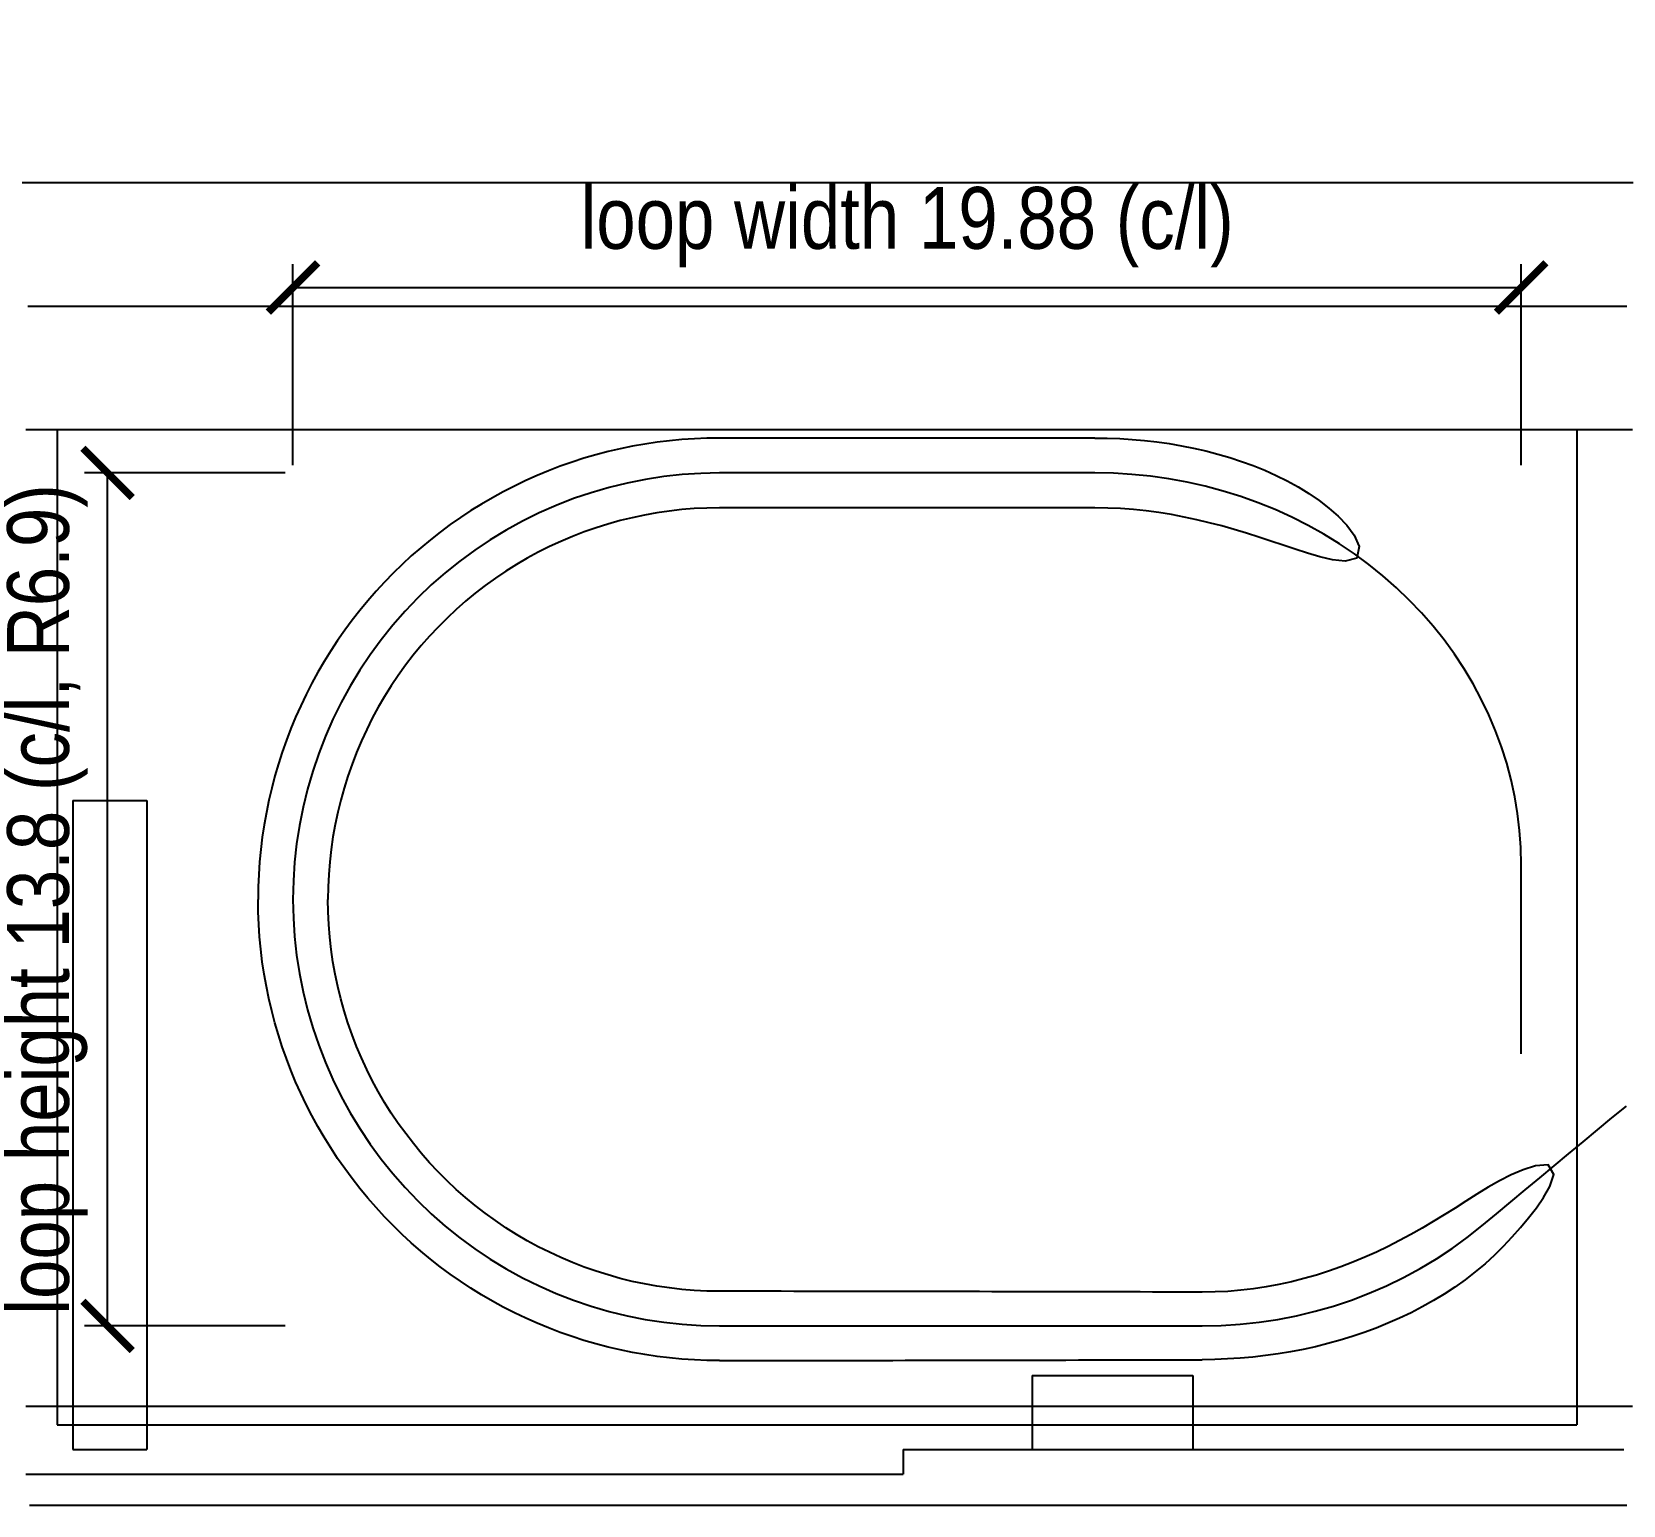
# Model space of a CAD drawing. Header units: metres. Extents: x -60 to 47, y -64 to 24.
# Drawn here: x -22.1 to 3.65, y 0.6 to 24.44 of the extents above; entities that cross this region are included whole.
import ezdxf

# ---------------------------------------------------------------- set-up
doc = ezdxf.new("R2010")
doc.units = ezdxf.units.M
for name, color, linetype in [('Al_Unibody', 7, 'Continuous'), ('BEZEL_X-54.8', 7, 'Continuous'), ('Clip_Slack_Post_B', 7, 'Continuous'), ('Clip_Slack_Saddle_', 7, 'Continuous'), ('COAX_CL', 7, 'Continuous'), ('COAX_CUT', 7, 'Continuous'), ('Vol_Ant_LTE_Main_K', 7, 'Continuous'), ('Vol_Coax_SlackZone', 7, 'Continuous')]:
    doc.layers.add(name, color=color, linetype=linetype)
doc.styles.add('OpenSansCondensed-Light', font='OpenSansCondensed-Light.ttf')
doc.dimstyles.new('EZDXF', dxfattribs={"dimtxt": 0.25, "dimasz": 0.175, "dimexe": 0.375, "dimexo": 0.125, "dimgap": 0.1, "dimtad": 1, "dimlfac": 100, "dimzin": 12, "dimdsep": 46, "dimtxsty": 'OpenSansCondensed-Light', "dimblk": 'ARCHTICK', "dimcen": 2.5, "dimazin": 3, "dimtfac": 0.5, "dimtmove": 2, "dimatfit": 3})

# ---------------------------------------------------------------- blocks, each defined once
blk = doc.blocks.new('_ARCHTICK')
at = {"color": 0, "linetype": 'BYBLOCK', "const_width": 0.15}
blk.add_lwpolyline([(-0.5, -0.5), (0.5, 0.5)], dxfattribs=at)

msp = doc.modelspace()

# ---------------------------------------------------------------- linework, layer by layer
at = {"layer": 'Al_Unibody'}
for points in [[(-8, 1.5), (-7.79898, 1.5), (-7.59796, 1.5), (-7.39694, 1.5), (-7.19592, 1.5), (-6.9949, 1.5), (-6.79388, 1.5), (-6.59286, 1.5), (-6.39184, 1.5), (-6.19082, 1.5), (-5.9898, 1.5), (-5.78878, 1.5), (-5.58776, 1.5), (-5.38674, 1.5), (-5.18572, 1.5), (-4.9847, 1.5), (-4.78368, 1.5), (-4.58266, 1.5), (-4.38164, 1.5), (-4.18062, 1.5), (-3.9796, 1.5), (-3.77858, 1.5), (-3.57756, 1.5), (-3.37654, 1.5), (-3.17552, 1.5), (-2.9745, 1.5), (-2.77348, 1.5), (-2.57246, 1.5), (-2.37144, 1.5), (-2.17042, 1.5), (-1.96939, 1.5), (-1.76837, 1.5), (-1.56735, 1.5), (-1.36633, 1.5), (-1.16531, 1.5), (-0.96429, 1.5), (-0.76327, 1.5), (-0.56225, 1.5), (-0.36123, 1.5), (-0.16021, 1.5), (0.04081, 1.5), (0.24183, 1.5), (0.44285, 1.5), (0.64387, 1.5), (0.84489, 1.5), (1.04591, 1.5), (1.24693, 1.5), (1.44795, 1.5), (1.64897, 1.5), (1.84999, 1.5), (2.05101, 1.5), (2.25203, 1.5), (2.45305, 1.5), (2.65407, 1.5), (2.85509, 1.5), (3.05611, 1.5), (3.25713, 1.5), (3.45815, 1.5), (3.65917, 1.5)], [(-8, 1.5), (-8, 1.3), (-8, 1.1)], [(-22.2, 1.1), (-22, 1.1), (-21.8, 1.1), (-21.6, 1.1), (-21.4, 1.1), (-21.2, 1.1), (-21, 1.1), (-20.8, 1.1), (-20.6, 1.1), (-20.4, 1.1), (-20.2, 1.1), (-20, 1.1), (-19.8, 1.1), (-19.6, 1.1), (-19.4, 1.1), (-19.2, 1.1), (-19, 1.1), (-18.8, 1.1), (-18.6, 1.1), (-18.4, 1.1), (-18.2, 1.1), (-18, 1.1), (-17.8, 1.1), (-17.6, 1.1), (-17.4, 1.1), (-17.2, 1.1), (-17, 1.1), (-16.8, 1.1), (-16.6, 1.1), (-16.4, 1.1), (-16.2, 1.1), (-16, 1.1), (-15.8, 1.1), (-15.6, 1.1), (-15.4, 1.1), (-15.2, 1.1), (-15, 1.1), (-14.8, 1.1), (-14.6, 1.1), (-14.4, 1.1), (-14.2, 1.1), (-14, 1.1), (-13.8, 1.1), (-13.6, 1.1), (-13.4, 1.1), (-13.2, 1.1), (-13, 1.1), (-12.8, 1.1), (-12.6, 1.1), (-12.4, 1.1), (-12.2, 1.1), (-12, 1.1), (-11.8, 1.1), (-11.6, 1.1), (-11.4, 1.1), (-11.2, 1.1), (-11, 1.1), (-10.8, 1.1), (-10.6, 1.1), (-10.4, 1.1), (-10.2, 1.1), (-10, 1.1), (-9.8, 1.1), (-9.6, 1.1), (-9.4, 1.1), (-9.2, 1.1), (-9, 1.1), (-8.8, 1.1), (-8.6, 1.1), (-8.4, 1.1), (-8.2, 1.1), (-8, 1.1)], [(-22.14064, 0.6), (-21.94028, 0.6), (-21.73991, 0.6), (-21.53954, 0.6), (-21.33917, 0.6), (-21.1388, 0.6), (-20.93844, 0.6), (-20.73807, 0.6), (-20.5377, 0.6), (-20.33733, 0.6), (-20.13697, 0.6), (-19.9366, 0.6), (-19.73623, 0.6), (-19.53586, 0.6), (-19.33549, 0.6), (-19.13513, 0.6), (-18.93476, 0.6), (-18.73439, 0.6), (-18.53402, 0.6), (-18.33366, 0.6), (-18.13329, 0.6), (-17.93292, 0.6), (-17.73255, 0.6), (-17.53218, 0.6), (-17.33182, 0.6), (-17.13145, 0.6), (-16.93108, 0.6), (-16.73071, 0.6), (-16.53035, 0.6), (-16.32998, 0.6), (-16.12961, 0.6), (-15.92924, 0.6), (-15.72887, 0.6), (-15.52851, 0.6), (-15.32814, 0.6), (-15.12777, 0.6), (-14.9274, 0.6), (-14.72703, 0.6), (-14.52667, 0.6), (-14.3263, 0.6), (-14.12593, 0.6), (-13.92556, 0.6), (-13.7252, 0.6), (-13.52483, 0.6), (-13.32446, 0.6), (-13.12409, 0.6), (-12.92372, 0.6), (-12.72336, 0.6), (-12.52299, 0.6), (-12.32262, 0.6), (-12.12225, 0.6), (-11.92189, 0.6), (-11.72152, 0.6), (-11.52115, 0.6), (-11.32078, 0.6), (-11.12041, 0.6), (-10.92005, 0.6), (-10.71968, 0.6), (-10.51931, 0.6), (-10.31894, 0.6), (-10.11857, 0.6), (-9.91821, 0.6), (-9.71784, 0.6), (-9.51747, 0.6), (-9.3171, 0.6), (-9.11674, 0.6), (-8.91637, 0.6), (-8.716, 0.6), (-8.51563, 0.6), (-8.31526, 0.6), (-8.1149, 0.6), (-7.91453, 0.6), (-7.71416, 0.6), (-7.51379, 0.6), (-7.31343, 0.6), (-7.11306, 0.6), (-6.91269, 0.6), (-6.71232, 0.6), (-6.51195, 0.6), (-6.31159, 0.6), (-6.11122, 0.6), (-5.91085, 0.6), (-5.71048, 0.6), (-5.51012, 0.6), (-5.30975, 0.6), (-5.10938, 0.6), (-4.90901, 0.6), (-4.70864, 0.6), (-4.50828, 0.6), (-4.30791, 0.6), (-4.10754, 0.6), (-3.90717, 0.6), (-3.7068, 0.6), (-3.50644, 0.6), (-3.30607, 0.6), (-3.1057, 0.6), (-2.90533, 0.6), (-2.70497, 0.6), (-2.5046, 0.6), (-2.30423, 0.6), (-2.10386, 0.6), (-1.90349, 0.6), (-1.70313, 0.6), (-1.50276, 0.6), (-1.30239, 0.6), (-1.10202, 0.6), (-0.90166, 0.6), (-0.70129, 0.6), (-0.50092, 0.6), (-0.30055, 0.6), (-0.10018, 0.6), (0.10018, 0.6), (0.30055, 0.6), (0.50092, 0.6), (0.70129, 0.6), (0.90166, 0.6), (1.10202, 0.6), (1.30239, 0.6), (1.50276, 0.6), (1.70313, 0.6), (1.90349, 0.6), (2.10386, 0.6), (2.30423, 0.6), (2.5046, 0.6), (2.70497, 0.6), (2.90533, 0.6), (3.1057, 0.6), (3.30607, 0.6), (3.50644, 0.6), (3.7068, 0.6)]]:
    msp.add_lwpolyline(points, dxfattribs=at)
at = {"layer": 'BEZEL_X-54.8'}
for points in [[(-22.25872, 22), (-22.05819, 22), (-21.85766, 22), (-21.65713, 22), (-21.45661, 22), (-21.25608, 22), (-21.05555, 22), (-20.85502, 22), (-20.65449, 22), (-20.45396, 22), (-20.25343, 22), (-20.0529, 22), (-19.85237, 22), (-19.65184, 22), (-19.45132, 22), (-19.25079, 22), (-19.05026, 22), (-18.84973, 22), (-18.6492, 22), (-18.44867, 22), (-18.24814, 22), (-18.04761, 22), (-17.84708, 22), (-17.64655, 22), (-17.44602, 22), (-17.2455, 22), (-17.04497, 22), (-16.84444, 22), (-16.64391, 22), (-16.44338, 22), (-16.24285, 22), (-16.04232, 22), (-15.84179, 22), (-15.64126, 22), (-15.44073, 22), (-15.24021, 22), (-15.03968, 22), (-14.83915, 22), (-14.63862, 22), (-14.43809, 22), (-14.23756, 22), (-14.03703, 22), (-13.8365, 22), (-13.63597, 22), (-13.43544, 22), (-13.23492, 22), (-13.03439, 22), (-12.83386, 22), (-12.63333, 22), (-12.4328, 22), (-12.23227, 22), (-12.03174, 22), (-11.83121, 22), (-11.63068, 22), (-11.43015, 22), (-11.22963, 22), (-11.0291, 22), (-10.82857, 22), (-10.62804, 22), (-10.42751, 22), (-10.22698, 22), (-10.02645, 22), (-9.82592, 22), (-9.62539, 22), (-9.42486, 22), (-9.22434, 22), (-9.02381, 22), (-8.82328, 22), (-8.62275, 22), (-8.42222, 22), (-8.22169, 22), (-8.02116, 22), (-7.82063, 22), (-7.6201, 22), (-7.41957, 22), (-7.21904, 22), (-7.01852, 22), (-6.81799, 22), (-6.61746, 22), (-6.41693, 22), (-6.2164, 22), (-6.01587, 22), (-5.81534, 22), (-5.61481, 22), (-5.41428, 22), (-5.21375, 22), (-5.01323, 22), (-4.8127, 22), (-4.61217, 22), (-4.41164, 22), (-4.21111, 22), (-4.01058, 22), (-3.81005, 22), (-3.60952, 22), (-3.40899, 22), (-3.20846, 22), (-3.00794, 22), (-2.80741, 22), (-2.60688, 22), (-2.40635, 22), (-2.20582, 22), (-2.00529, 22), (-1.80476, 22), (-1.60423, 22), (-1.4037, 22), (-1.20317, 22), (-1.00265, 22), (-0.80212, 22), (-0.60159, 22), (-0.40106, 22), (-0.20053, 22), (0, 22), (0.20053, 22), (0.40106, 22), (0.60159, 22), (0.80212, 22), (1.00265, 22), (1.20317, 22), (1.4037, 22), (1.60423, 22), (1.80476, 22), (2.00529, 22), (2.20582, 22), (2.40635, 22), (2.60688, 22), (2.80741, 22), (3.00794, 22), (3.20846, 22), (3.40899, 22), (3.60952, 22), (3.81005, 22)], [(-22.16779, 20), (-21.96718, 20), (-21.76656, 20), (-21.56595, 20), (-21.36534, 20), (-21.16472, 20), (-20.96411, 20), (-20.7635, 20), (-20.56288, 20), (-20.36227, 20), (-20.16166, 20), (-19.96104, 20), (-19.76043, 20), (-19.55982, 20), (-19.3592, 20), (-19.15859, 20), (-18.95797, 20), (-18.75736, 20), (-18.55675, 20), (-18.35613, 20), (-18.15552, 20), (-17.95491, 20), (-17.75429, 20), (-17.55368, 20), (-17.35307, 20), (-17.15245, 20), (-16.95184, 20), (-16.75123, 20), (-16.55061, 20), (-16.35, 20), (-16.14939, 20), (-15.94877, 20), (-15.74816, 20), (-15.54755, 20), (-15.34693, 20), (-15.14632, 20), (-14.94571, 20), (-14.74509, 20), (-14.54448, 20), (-14.34386, 20), (-14.14325, 20), (-13.94264, 20), (-13.74202, 20), (-13.54141, 20), (-13.3408, 20), (-13.14018, 20), (-12.93957, 20), (-12.73896, 20), (-12.53834, 20), (-12.33773, 20), (-12.13712, 20), (-11.9365, 20), (-11.73589, 20), (-11.53528, 20), (-11.33466, 20), (-11.13405, 20), (-10.93344, 20), (-10.73282, 20), (-10.53221, 20), (-10.33159, 20), (-10.13098, 20), (-9.93037, 20), (-9.72975, 20), (-9.52914, 20), (-9.32853, 20), (-9.12791, 20), (-8.9273, 20), (-8.72669, 20), (-8.52607, 20), (-8.32546, 20), (-8.12485, 20), (-7.92423, 20), (-7.72362, 20), (-7.52301, 20), (-7.32239, 20), (-7.12178, 20), (-6.92117, 20), (-6.72055, 20), (-6.51994, 20), (-6.31932, 20), (-6.11871, 20), (-5.9181, 20), (-5.71748, 20), (-5.51687, 20), (-5.31626, 20), (-5.11564, 20), (-4.91503, 20), (-4.71442, 20), (-4.5138, 20), (-4.31319, 20), (-4.11258, 20), (-3.91196, 20), (-3.71135, 20), (-3.51074, 20), (-3.31012, 20), (-3.10951, 20), (-2.9089, 20), (-2.70828, 20), (-2.50767, 20), (-2.30706, 20), (-2.10644, 20), (-1.90583, 20), (-1.70521, 20), (-1.5046, 20), (-1.30399, 20), (-1.10337, 20), (-0.90276, 20), (-0.70215, 20), (-0.50153, 20), (-0.30092, 20), (-0.10031, 20), (0.10031, 20), (0.30092, 20), (0.50153, 20), (0.70215, 20), (0.90276, 20), (1.10337, 20), (1.30399, 20), (1.5046, 20), (1.70521, 20), (1.90583, 20), (2.10644, 20), (2.30706, 20), (2.50767, 20), (2.70828, 20), (2.9089, 20), (3.10951, 20), (3.31012, 20), (3.51074, 20), (3.71135, 20)]]:
    msp.add_lwpolyline(points, dxfattribs=at)
at = {"layer": 'Clip_Slack_Post_B'}
for points in [[(-21.4408, 12), (-21.2008, 12), (-20.9608, 12), (-20.7208, 12), (-20.4808, 12), (-20.2408, 12)], [(-21.4408, 12), (-21.4408, 11.79808), (-21.4408, 11.59615), (-21.4408, 11.39423), (-21.4408, 11.19231), (-21.4408, 10.99038), (-21.4408, 10.78846), (-21.4408, 10.58654), (-21.4408, 10.38462), (-21.4408, 10.18269), (-21.4408, 9.98077), (-21.4408, 9.77885), (-21.4408, 9.57692), (-21.4408, 9.375), (-21.4408, 9.17308), (-21.4408, 8.97115), (-21.4408, 8.76923), (-21.4408, 8.56731), (-21.4408, 8.36538), (-21.4408, 8.16346), (-21.4408, 7.96154), (-21.4408, 7.75962), (-21.4408, 7.55769), (-21.4408, 7.35577), (-21.4408, 7.15385), (-21.4408, 6.95192), (-21.4408, 6.75), (-21.4408, 6.54808), (-21.4408, 6.34615), (-21.4408, 6.14423), (-21.4408, 5.94231), (-21.4408, 5.74038), (-21.4408, 5.53846), (-21.4408, 5.33654), (-21.4408, 5.13462), (-21.4408, 4.93269), (-21.4408, 4.73077), (-21.4408, 4.52885), (-21.4408, 4.32692), (-21.4408, 4.125), (-21.4408, 3.92308), (-21.4408, 3.72115), (-21.4408, 3.51923), (-21.4408, 3.31731), (-21.4408, 3.11538), (-21.4408, 2.91346), (-21.4408, 2.71154), (-21.4408, 2.50962), (-21.4408, 2.30769), (-21.4408, 2.10577), (-21.4408, 1.90385), (-21.4408, 1.70192), (-21.4408, 1.5)], [(-20.2408, 12), (-20.2408, 11.79808), (-20.2408, 11.59615), (-20.2408, 11.39423), (-20.2408, 11.19231), (-20.2408, 10.99038), (-20.2408, 10.78846), (-20.2408, 10.58654), (-20.2408, 10.38462), (-20.2408, 10.18269), (-20.2408, 9.98077), (-20.2408, 9.77885), (-20.2408, 9.57692), (-20.2408, 9.375), (-20.2408, 9.17308), (-20.2408, 8.97115), (-20.2408, 8.76923), (-20.2408, 8.56731), (-20.2408, 8.36538), (-20.2408, 8.16346), (-20.2408, 7.96154), (-20.2408, 7.75962), (-20.2408, 7.55769), (-20.2408, 7.35577), (-20.2408, 7.15385), (-20.2408, 6.95192), (-20.2408, 6.75), (-20.2408, 6.54808), (-20.2408, 6.34615), (-20.2408, 6.14423), (-20.2408, 5.94231), (-20.2408, 5.74038), (-20.2408, 5.53846), (-20.2408, 5.33654), (-20.2408, 5.13462), (-20.2408, 4.93269), (-20.2408, 4.73077), (-20.2408, 4.52885), (-20.2408, 4.32692), (-20.2408, 4.125), (-20.2408, 3.92308), (-20.2408, 3.72115), (-20.2408, 3.51923), (-20.2408, 3.31731), (-20.2408, 3.11538), (-20.2408, 2.91346), (-20.2408, 2.71154), (-20.2408, 2.50962), (-20.2408, 2.30769), (-20.2408, 2.10577), (-20.2408, 1.90385), (-20.2408, 1.70192), (-20.2408, 1.5)], [(-21.4408, 1.5), (-21.2008, 1.5), (-20.9608, 1.5), (-20.7208, 1.5), (-20.4808, 1.5), (-20.2408, 1.5)]]:
    msp.add_lwpolyline(points, dxfattribs=at)
at = {"layer": 'Clip_Slack_Saddle_'}
for points in [[(-5.91469, 2.7), (-5.91469, 2.5), (-5.91469, 2.3), (-5.91469, 2.1), (-5.91469, 1.9), (-5.91469, 1.7), (-5.91469, 1.5)], [(-5.91469, 2.7), (-5.71468, 2.7), (-5.51468, 2.7), (-5.31467, 2.7), (-5.11466, 2.7), (-4.91465, 2.7), (-4.71464, 2.7), (-4.51463, 2.7), (-4.31462, 2.7), (-4.11461, 2.7), (-3.9146, 2.7), (-3.71459, 2.7), (-3.51458, 2.7), (-3.31457, 2.7)], [(-3.31457, 2.7), (-3.31457, 2.5), (-3.31457, 2.3), (-3.31457, 2.1), (-3.31457, 1.9), (-3.31457, 1.7), (-3.31457, 1.5)], [(-5.91469, 1.5), (-5.71468, 1.5), (-5.51468, 1.5), (-5.31467, 1.5), (-5.11466, 1.5), (-4.91465, 1.5), (-4.71464, 1.5), (-4.51463, 1.5), (-4.31462, 1.5), (-4.11461, 1.5), (-3.9146, 1.5), (-3.71459, 1.5), (-3.51458, 1.5), (-3.31457, 1.5)]]:
    msp.add_lwpolyline(points, dxfattribs=at)
at = {"layer": 'COAX_CL'}
msp.add_lwpolyline([(2, 7.9), (2, 8.1783), (2, 8.45661), (2, 8.73491), (2, 9.01321), (2, 9.29151), (2, 9.56982), (2, 9.84812), (2, 10.12642), (2, 10.40472), (2, 10.68303), (2, 10.96133), (1.99343, 11.23782), (1.97374, 11.51378), (1.94097, 11.78869), (1.89517, 12.06203), (1.83644, 12.33327), (1.76489, 12.6019), (1.68065, 12.8674), (1.58388, 13.12928), (1.47477, 13.38703), (1.35352, 13.64017), (1.22037, 13.8882), (1.07558, 14.13066), (0.9194, 14.36709), (0.75215, 14.59704), (0.57414, 14.82007), (0.38571, 15.03575), (0.18721, 15.24367), (-0.02096, 15.44345), (-0.23843, 15.63469), (-0.46477, 15.81703), (-0.69955, 15.99013), (-0.94232, 16.15366), (-1.19263, 16.30731), (-1.45, 16.45078), (-1.71393, 16.5838), (-1.98393, 16.70612), (-2.25948, 16.8175), (-2.54006, 16.91773), (-2.82513, 17.00663), (-3.11415, 17.08402), (-3.40657, 17.14975), (-3.70183, 17.2037), (-3.99937, 17.24577), (-4.29863, 17.27588), (-4.59903, 17.29397), (-4.9, 17.3), (-5.20379, 17.3), (-5.50758, 17.3), (-5.81137, 17.3), (-6.11516, 17.3), (-6.41895, 17.3), (-6.72274, 17.3), (-7.02653, 17.3), (-7.33032, 17.3), (-7.63411, 17.3), (-7.9379, 17.3), (-8.24169, 17.3), (-8.54548, 17.3), (-8.84927, 17.3), (-9.15306, 17.3), (-9.45685, 17.3), (-9.76064, 17.3), (-10.06443, 17.3), (-10.36822, 17.3), (-10.67201, 17.3), (-10.9758, 17.3), (-11.27677, 17.29343), (-11.57717, 17.27374), (-11.87643, 17.24097), (-12.17397, 17.19517), (-12.46923, 17.13644), (-12.76165, 17.06489), (-13.05067, 16.98065), (-13.33574, 16.88388), (-13.61632, 16.77477), (-13.89187, 16.65352), (-14.16187, 16.52037), (-14.4258, 16.37558), (-14.68317, 16.2194), (-14.93348, 16.05215), (-15.17625, 15.87414), (-15.41103, 15.68571), (-15.63737, 15.48721), (-15.85484, 15.27904), (-16.06301, 15.06157), (-16.26151, 14.83523), (-16.44994, 14.60045), (-16.62795, 14.35768), (-16.7952, 14.10737), (-16.95138, 13.85), (-17.09617, 13.58607), (-17.22932, 13.31607), (-17.35057, 13.04052), (-17.45968, 12.75994), (-17.55645, 12.47487), (-17.64069, 12.18585), (-17.71224, 11.89343), (-17.77097, 11.59817), (-17.81677, 11.30063), (-17.84954, 11.00137), (-17.86923, 10.70097), (-17.8758, 10.4), (-17.8758, 10.4), (-17.86923, 10.09903), (-17.84954, 9.79863), (-17.81677, 9.49937), (-17.77098, 9.20183), (-17.71225, 8.90657), (-17.6407, 8.61415), (-17.55646, 8.32513), (-17.4597, 8.04006), (-17.35059, 7.75948), (-17.22935, 7.48393), (-17.09621, 7.21393), (-16.95142, 6.95), (-16.79525, 6.69263), (-16.62801, 6.44232), (-16.45001, 6.19955), (-16.26158, 5.96477), (-16.0631, 5.73843), (-15.85493, 5.52096), (-15.63748, 5.31279), (-15.41115, 5.11429), (-15.17638, 4.92586), (-14.93362, 4.74785), (-14.68332, 4.5806), (-14.42597, 4.42442), (-14.16204, 4.27963), (-13.89206, 4.14648), (-13.61652, 4.02523), (-13.33596, 3.91612), (-13.0509, 3.81935), (-12.7619, 3.73511), (-12.46949, 3.66356), (-12.17425, 3.60483), (-11.87672, 3.55903), (-11.57748, 3.52626), (-11.27709, 3.50657), (-10.97613, 3.5), (-10.6757, 3.5), (-10.37526, 3.5), (-10.07483, 3.5), (-9.7744, 3.5), (-9.47396, 3.5), (-9.17353, 3.5), (-8.87309, 3.5), (-8.57266, 3.5), (-8.27223, 3.5), (-7.97179, 3.5), (-7.67136, 3.5), (-7.37092, 3.5), (-7.07049, 3.5), (-6.77006, 3.5), (-6.46962, 3.5), (-6.16919, 3.5), (-5.86875, 3.5), (-5.56832, 3.5), (-5.26789, 3.5), (-4.96745, 3.5), (-4.66702, 3.5), (-4.36658, 3.5), (-4.06615, 3.5), (-3.76572, 3.5), (-3.46528, 3.5), (-3.16485, 3.5), (-2.85645, 3.5066), (-2.54863, 3.52639), (-2.24201, 3.55933), (-1.93719, 3.60535), (-1.63478, 3.66436), (-1.33539, 3.73624), (-1.03962, 3.82085), (-0.74806, 3.91802), (-0.46129, 4.02756), (-0.17988, 4.14925), (0.0956, 4.28283), (0.3646, 4.42806), (0.62659, 4.58463), (0.88104, 4.75224), (1.12744, 4.93054), (1.3653, 5.11918), (1.59892, 5.31303), (1.83254, 5.50688), (2.06617, 5.70073), (2.29979, 5.89458), (2.53341, 6.08843), (2.76703, 6.28228), (3.00065, 6.47612), (3.23427, 6.66997), (3.46789, 6.86382), (3.70152, 7.05767)], dxfattribs=at)
at = {"layer": 'COAX_CUT'}
for points in [[(-10.9758, 17.865), (-11.17795, 17.86226), (-11.37995, 17.85405), (-11.58165, 17.84037), (-11.78291, 17.82124), (-11.98358, 17.79666), (-12.1835, 17.76666), (-12.38254, 17.73125), (-12.58055, 17.69047), (-12.77739, 17.64434), (-12.9729, 17.5929), (-13.16695, 17.53618), (-13.35939, 17.47423), (-13.55008, 17.40709), (-13.73888, 17.33481), (-13.92566, 17.25745), (-14.11027, 17.17505), (-14.29259, 17.08769), (-14.47247, 16.99542), (-14.64979, 16.89831), (-14.82441, 16.79644), (-14.99621, 16.68988), (-15.16506, 16.5787), (-15.33084, 16.46299), (-15.49343, 16.34283), (-15.6527, 16.21832), (-15.80854, 16.08954), (-15.96084, 15.95659), (-16.10948, 15.81956), (-16.25435, 15.67855), (-16.39536, 15.53368), (-16.53239, 15.38504), (-16.66534, 15.23274), (-16.79412, 15.0769), (-16.91863, 14.91763), (-17.03879, 14.75504), (-17.1545, 14.58926), (-17.26568, 14.42041), (-17.37224, 14.24861), (-17.47411, 14.07399), (-17.57122, 13.89667), (-17.66349, 13.71679), (-17.75085, 13.53447), (-17.83325, 13.34986), (-17.91061, 13.16308), (-17.98289, 12.97428), (-18.05003, 12.78359), (-18.11198, 12.59115), (-18.1687, 12.3971), (-18.22014, 12.20159), (-18.26627, 12.00475), (-18.30705, 11.80674), (-18.34246, 11.6077), (-18.37246, 11.40778), (-18.39704, 11.20711), (-18.41617, 11.00585), (-18.42985, 10.80415), (-18.43806, 10.60215), (-18.4408, 10.4)], [(-4.9, 17.865), (-5.10253, 17.865), (-5.30505, 17.865), (-5.50758, 17.865), (-5.71011, 17.865), (-5.91263, 17.865), (-6.11516, 17.865), (-6.31769, 17.865), (-6.52021, 17.865), (-6.72274, 17.865), (-6.92527, 17.865), (-7.12779, 17.865), (-7.33032, 17.865), (-7.53285, 17.865), (-7.73537, 17.865), (-7.9379, 17.865), (-8.14043, 17.865), (-8.34295, 17.865), (-8.54548, 17.865), (-8.74801, 17.865), (-8.95053, 17.865), (-9.15306, 17.865), (-9.35559, 17.865), (-9.55811, 17.865), (-9.76064, 17.865), (-9.96317, 17.865), (-10.16569, 17.865), (-10.36822, 17.865), (-10.57075, 17.865), (-10.77327, 17.865), (-10.9758, 17.865)], [(-4.9, 17.865), (-4.69874, 17.86249), (-4.4976, 17.85495), (-4.29672, 17.84236), (-4.09622, 17.82465), (-3.89624, 17.80178), (-3.69694, 17.77364), (-3.49847, 17.74014), (-3.30101, 17.70115), (-3.10474, 17.65653), (-2.90987, 17.60614), (-2.71664, 17.54981), (-2.52531, 17.48732), (-2.33617, 17.41849), (-2.14956, 17.34306), (-1.96588, 17.26077), (-1.78559, 17.1713), (-1.60925, 17.07428), (-1.43757, 16.96925), (-1.27146, 16.85562), (-1.11219, 16.73259), (-0.96167, 16.59902), (-0.82312, 16.45312), (-0.7031, 16.29177), (-0.62037, 16.10916), (-0.65984, 15.92242), (-0.84983, 15.8699)], [(-10.9758, 16.735), (-11.17885, 16.73175), (-11.38168, 16.72198), (-11.58411, 16.70573), (-11.7859, 16.68299), (-11.98687, 16.6538), (-12.18679, 16.61818), (-12.38547, 16.57617), (-12.5827, 16.52781), (-12.77828, 16.47316), (-12.97201, 16.41227), (-13.16369, 16.3452), (-13.35312, 16.27202), (-13.5401, 16.1928), (-13.72445, 16.10764), (-13.90598, 16.01661), (-14.0845, 15.9198), (-14.25982, 15.81733), (-14.43176, 15.70929), (-14.60016, 15.59579), (-14.76483, 15.47696), (-14.92561, 15.3529), (-15.08233, 15.22376), (-15.23483, 15.08966), (-15.38295, 14.95074), (-15.52654, 14.80715), (-15.66546, 14.65903), (-15.79956, 14.50653), (-15.9287, 14.34981), (-16.05276, 14.18903), (-16.17159, 14.02436), (-16.28509, 13.85596), (-16.39313, 13.68402), (-16.4956, 13.5087), (-16.59241, 13.33018), (-16.68344, 13.14865), (-16.7686, 12.9643), (-16.84782, 12.77732), (-16.921, 12.58789), (-16.98807, 12.39621), (-17.04896, 12.20248), (-17.10361, 12.0069), (-17.15197, 11.80967), (-17.19398, 11.61099), (-17.2296, 11.41107), (-17.25879, 11.2101), (-17.28153, 11.00831), (-17.29778, 10.80588), (-17.30755, 10.60305), (-17.3108, 10.4)], [(-4.9, 16.735), (-5.10253, 16.735), (-5.30505, 16.735), (-5.50758, 16.735), (-5.71011, 16.735), (-5.91263, 16.735), (-6.11516, 16.735), (-6.31769, 16.735), (-6.52021, 16.735), (-6.72274, 16.735), (-6.92527, 16.735), (-7.12779, 16.735), (-7.33032, 16.735), (-7.53285, 16.735), (-7.73537, 16.735), (-7.9379, 16.735), (-8.14043, 16.735), (-8.34295, 16.735), (-8.54548, 16.735), (-8.74801, 16.735), (-8.95053, 16.735), (-9.15306, 16.735), (-9.35559, 16.735), (-9.55811, 16.735), (-9.76064, 16.735), (-9.96317, 16.735), (-10.16569, 16.735), (-10.36822, 16.735), (-10.57075, 16.735), (-10.77327, 16.735), (-10.9758, 16.735)], [(-0.84983, 15.8699), (-1.05631, 15.89318), (-1.25867, 15.94152), (-1.45817, 16.00065), (-1.65613, 16.06482), (-1.85343, 16.13098), (-2.05069, 16.19726), (-2.24834, 16.26238), (-2.44667, 16.32539), (-2.64588, 16.38555), (-2.8461, 16.44226), (-3.0474, 16.49499), (-3.2498, 16.54332), (-3.45329, 16.58686), (-3.65781, 16.62527), (-3.86327, 16.65828), (-4.06955, 16.68562), (-4.27653, 16.7071), (-4.48405, 16.72256), (-4.69193, 16.73188), (-4.9, 16.735)], [(-10.97547, 2.93906), (-11.1776, 2.94157), (-11.37959, 2.94955), (-11.58129, 2.96301), (-11.78255, 2.98194), (-11.98322, 3.00632), (-12.18316, 3.03613), (-12.38222, 3.07135), (-12.58024, 3.11196), (-12.7771, 3.15793), (-12.97263, 3.20922), (-13.1667, 3.26579), (-13.35917, 3.3276), (-13.54989, 3.39461), (-13.73872, 3.46677), (-13.92552, 3.54403), (-14.11016, 3.62631), (-14.2925, 3.71358), (-14.47241, 3.80576), (-14.64976, 3.90278), (-14.8244, 4.00457), (-14.99623, 4.11106), (-15.1651, 4.22217), (-15.3309, 4.33782), (-15.49351, 4.45792), (-15.65279, 4.58238), (-15.80865, 4.71112), (-15.96096, 4.84403), (-16.10961, 4.98102), (-16.2545, 5.12199), (-16.39551, 5.26683), (-16.53254, 5.41544), (-16.6655, 5.56771), (-16.79428, 5.72353), (-16.9188, 5.88278), (-17.03895, 6.04534), (-17.15466, 6.2111), (-17.26583, 6.37994), (-17.37239, 6.55172), (-17.47425, 6.72633), (-17.57135, 6.90363), (-17.66361, 7.08349), (-17.75096, 7.26579), (-17.83335, 7.45039), (-17.9107, 7.63715), (-17.98297, 7.82594), (-18.0501, 8.01662), (-18.11204, 8.20904), (-18.16875, 8.40307), (-18.22019, 8.59857), (-18.26631, 8.79539), (-18.30708, 8.99338), (-18.34248, 9.1924), (-18.37248, 9.39231), (-18.39705, 9.59296), (-18.41618, 9.7942), (-18.42985, 9.99589), (-18.43806, 10.19787), (-18.4408, 10.4)], [(-10.97547, 4.06094), (-11.17855, 4.06443), (-11.38141, 4.07441), (-11.58386, 4.09089), (-11.78567, 4.11383), (-11.98664, 4.14322), (-12.18657, 4.17902), (-12.38525, 4.22121), (-12.58248, 4.26973), (-12.77806, 4.32454), (-12.97178, 4.38557), (-13.16345, 4.45278), (-13.35287, 4.52609), (-13.53984, 4.60542), (-13.72418, 4.6907), (-13.9057, 4.78183), (-14.08421, 4.87873), (-14.25952, 4.9813), (-14.43146, 5.08942), (-14.59985, 5.20299), (-14.76452, 5.3219), (-14.92529, 5.44602), (-15.08201, 5.57522), (-15.23451, 5.70937), (-15.38264, 5.84834), (-15.52624, 5.99198), (-15.66517, 6.14015), (-15.79928, 6.29269), (-15.92843, 6.44945), (-16.05249, 6.61027), (-16.17134, 6.77497), (-16.28485, 6.9434), (-16.39291, 7.11538), (-16.4954, 7.29074), (-16.59222, 7.46929), (-16.68327, 7.65085), (-16.76846, 7.83523), (-16.84769, 8.02225), (-16.92089, 8.21171), (-16.98797, 8.40343), (-17.04888, 8.59719), (-17.10355, 8.7928), (-17.15192, 8.99007), (-17.19394, 9.18879), (-17.22957, 9.38875), (-17.25877, 9.58975), (-17.28152, 9.79158), (-17.29778, 9.99404), (-17.30754, 10.19692), (-17.3108, 10.4)], [(2.2317, 6.09201), (2.03077, 6.02682), (1.83722, 5.94187), (1.64886, 5.84591), (1.46445, 5.74255), (1.28322, 5.6337), (1.10469, 5.52047)], [(1.71162, 4.78901), (1.85124, 4.93854), (1.98732, 5.0913), (2.11898, 5.24789), (2.24471, 5.40925), (2.36178, 5.57699), (2.46387, 5.75415), (2.52907, 5.94709), (2.43423, 6.10414), (2.2317, 6.09201)], [(1.10469, 5.52047), (0.9295, 5.40753), (0.75322, 5.2963), (0.57547, 5.18746), (0.39595, 5.08155), (0.21447, 4.97903), (0.03091, 4.88029), (-0.15483, 4.78571), (-0.34278, 4.69561), (-0.53295, 4.6103), (-0.72532, 4.53007), (-0.91983, 4.45519), (-1.11642, 4.38593), (-1.31497, 4.32252), (-1.51536, 4.2652), (-1.71744, 4.21418), (-1.92106, 4.16964), (-2.12601, 4.13176), (-2.33211, 4.10069), (-2.53913, 4.07653), (-2.74685, 4.05938), (-2.95503, 4.04929), (-3.16343, 4.04628)], [(1.71162, 4.78901), (1.56625, 4.64367), (1.4144, 4.50509), (1.25678, 4.37313), (1.09396, 4.24764), (0.92642, 4.12851), (0.7546, 4.01564), (0.57888, 3.90895), (0.3996, 3.80834), (0.21708, 3.71375), (0.0316, 3.62509), (-0.15656, 3.54228), (-0.34716, 3.46525), (-0.53997, 3.39391), (-0.73476, 3.3282), (-0.93134, 3.26803), (-1.12951, 3.21333), (-1.32909, 3.16403), (-1.52991, 3.12005), (-1.73181, 3.08133), (-1.93464, 3.04782), (-2.13826, 3.01945), (-2.34252, 2.99619), (-2.54729, 2.978), (-2.75245, 2.96487), (-2.95788, 2.95677), (-3.16343, 2.95372)], [(-3.16343, 4.04628), (-3.36374, 4.0468), (-3.56405, 4.0473), (-3.76436, 4.0478), (-3.96467, 4.0483), (-4.16498, 4.04878), (-4.36528, 4.04926), (-4.56559, 4.04973), (-4.7659, 4.05019), (-4.96621, 4.05064), (-5.16652, 4.05109), (-5.36683, 4.05153), (-5.56713, 4.05197), (-5.76744, 4.05239), (-5.96775, 4.05281), (-6.16806, 4.05322), (-6.36837, 4.05362), (-6.56868, 4.05402), (-6.76899, 4.05441), (-6.96929, 4.05479), (-7.1696, 4.05517), (-7.36991, 4.05553), (-7.57022, 4.05589), (-7.77053, 4.05625), (-7.97084, 4.05659), (-8.17115, 4.05693), (-8.37145, 4.05726), (-8.57176, 4.05759), (-8.77207, 4.05791), (-8.97238, 4.05822), (-9.17269, 4.05852), (-9.373, 4.05882), (-9.57331, 4.05911), (-9.77362, 4.05939), (-9.97392, 4.05966), (-10.17423, 4.05993), (-10.37454, 4.06019), (-10.57485, 4.06045), (-10.77516, 4.0607), (-10.97547, 4.06094)], [(-10.97547, 2.93906), (-10.77516, 2.9393), (-10.57485, 2.93955), (-10.37454, 2.93981), (-10.17423, 2.94007), (-9.97392, 2.94034), (-9.77362, 2.94061), (-9.57331, 2.94089), (-9.373, 2.94118), (-9.17269, 2.94148), (-8.97238, 2.94178), (-8.77207, 2.94209), (-8.57176, 2.94241), (-8.37145, 2.94274), (-8.17115, 2.94307), (-7.97084, 2.94341), (-7.77053, 2.94375), (-7.57022, 2.94411), (-7.36991, 2.94447), (-7.1696, 2.94483), (-6.96929, 2.94521), (-6.76899, 2.94559), (-6.56868, 2.94598), (-6.36837, 2.94638), (-6.16806, 2.94678), (-5.96775, 2.94719), (-5.76744, 2.94761), (-5.56713, 2.94803), (-5.36683, 2.94847), (-5.16652, 2.94891), (-4.96621, 2.94936), (-4.7659, 2.94981), (-4.56559, 2.95027), (-4.36528, 2.95074), (-4.16498, 2.95122), (-3.96467, 2.9517), (-3.76436, 2.9522), (-3.56405, 2.9527), (-3.36374, 2.9532), (-3.16343, 2.95372)]]:
    msp.add_lwpolyline(points, dxfattribs=at)
at = {"layer": 'Vol_Ant_LTE_Main_K'}
for points in [[(-22.2, 18), (-22, 18), (-21.8, 18), (-21.6, 18), (-21.4, 18), (-21.2, 18), (-21, 18), (-20.8, 18), (-20.6, 18), (-20.4, 18), (-20.2, 18), (-20, 18), (-19.8, 18), (-19.6, 18), (-19.4, 18), (-19.2, 18), (-19, 18), (-18.8, 18), (-18.6, 18), (-18.4, 18), (-18.2, 18), (-18, 18), (-17.8, 18), (-17.6, 18), (-17.4, 18), (-17.2, 18), (-17, 18), (-16.8, 18), (-16.6, 18), (-16.4, 18), (-16.2, 18), (-16, 18), (-15.8, 18), (-15.6, 18), (-15.4, 18), (-15.2, 18), (-15, 18), (-14.8, 18), (-14.6, 18), (-14.4, 18), (-14.2, 18), (-14, 18), (-13.8, 18), (-13.6, 18), (-13.4, 18), (-13.2, 18), (-13, 18), (-12.8, 18), (-12.6, 18), (-12.4, 18), (-12.2, 18), (-12, 18), (-11.8, 18), (-11.6, 18), (-11.4, 18), (-11.2, 18), (-11, 18), (-10.8, 18), (-10.6, 18), (-10.4, 18), (-10.2, 18), (-10, 18), (-9.8, 18), (-9.6, 18), (-9.4, 18), (-9.2, 18), (-9, 18), (-8.8, 18), (-8.6, 18), (-8.4, 18), (-8.2, 18), (-8, 18), (-7.8, 18), (-7.6, 18), (-7.4, 18), (-7.2, 18), (-7, 18), (-6.8, 18), (-6.6, 18), (-6.4, 18), (-6.2, 18), (-6, 18), (-5.8, 18), (-5.6, 18), (-5.4, 18), (-5.2, 18), (-5, 18), (-4.8, 18), (-4.6, 18), (-4.4, 18), (-4.2, 18), (-4, 18), (-3.8, 18), (-3.6, 18), (-3.4, 18), (-3.2, 18), (-3, 18), (-2.8, 18), (-2.6, 18), (-2.4, 18), (-2.2, 18), (-2, 18), (-1.8, 18), (-1.6, 18), (-1.4, 18), (-1.2, 18), (-1, 18), (-0.8, 18), (-0.6, 18), (-0.4, 18), (-0.2, 18), (0, 18), (0.2, 18), (0.4, 18), (0.6, 18), (0.8, 18), (1, 18), (1.2, 18), (1.4, 18), (1.6, 18), (1.8, 18), (2, 18), (2.2, 18), (2.4, 18), (2.6, 18), (2.8, 18), (3, 18), (3.2, 18), (3.4, 18), (3.6, 18), (3.8, 18)], [(-22.2, 2.2), (-22, 2.2), (-21.8, 2.2), (-21.6, 2.2), (-21.4, 2.2), (-21.2, 2.2), (-21, 2.2), (-20.8, 2.2), (-20.6, 2.2), (-20.4, 2.2), (-20.2, 2.2), (-20, 2.2), (-19.8, 2.2), (-19.6, 2.2), (-19.4, 2.2), (-19.2, 2.2), (-19, 2.2), (-18.8, 2.2), (-18.6, 2.2), (-18.4, 2.2), (-18.2, 2.2), (-18, 2.2), (-17.8, 2.2), (-17.6, 2.2), (-17.4, 2.2), (-17.2, 2.2), (-17, 2.2), (-16.8, 2.2), (-16.6, 2.2), (-16.4, 2.2), (-16.2, 2.2), (-16, 2.2), (-15.8, 2.2), (-15.6, 2.2), (-15.4, 2.2), (-15.2, 2.2), (-15, 2.2), (-14.8, 2.2), (-14.6, 2.2), (-14.4, 2.2), (-14.2, 2.2), (-14, 2.2), (-13.8, 2.2), (-13.6, 2.2), (-13.4, 2.2), (-13.2, 2.2), (-13, 2.2), (-12.8, 2.2), (-12.6, 2.2), (-12.4, 2.2), (-12.2, 2.2), (-12, 2.2), (-11.8, 2.2), (-11.6, 2.2), (-11.4, 2.2), (-11.2, 2.2), (-11, 2.2), (-10.8, 2.2), (-10.6, 2.2), (-10.4, 2.2), (-10.2, 2.2), (-10, 2.2), (-9.8, 2.2), (-9.6, 2.2), (-9.4, 2.2), (-9.2, 2.2), (-9, 2.2), (-8.8, 2.2), (-8.6, 2.2), (-8.4, 2.2), (-8.2, 2.2), (-8, 2.2), (-7.8, 2.2), (-7.6, 2.2), (-7.4, 2.2), (-7.2, 2.2), (-7, 2.2), (-6.8, 2.2), (-6.6, 2.2), (-6.4, 2.2), (-6.2, 2.2), (-6, 2.2), (-5.8, 2.2), (-5.6, 2.2), (-5.4, 2.2), (-5.2, 2.2), (-5, 2.2), (-4.8, 2.2), (-4.6, 2.2), (-4.4, 2.2), (-4.2, 2.2), (-4, 2.2), (-3.8, 2.2), (-3.6, 2.2), (-3.4, 2.2), (-3.2, 2.2), (-3, 2.2), (-2.8, 2.2), (-2.6, 2.2), (-2.4, 2.2), (-2.2, 2.2), (-2, 2.2), (-1.8, 2.2), (-1.6, 2.2), (-1.4, 2.2), (-1.2, 2.2), (-1, 2.2), (-0.8, 2.2), (-0.6, 2.2), (-0.4, 2.2), (-0.2, 2.2), (0, 2.2), (0.2, 2.2), (0.4, 2.2), (0.6, 2.2), (0.8, 2.2), (1, 2.2), (1.2, 2.2), (1.4, 2.2), (1.6, 2.2), (1.8, 2.2), (2, 2.2), (2.2, 2.2), (2.4, 2.2), (2.6, 2.2), (2.8, 2.2), (3, 2.2), (3.2, 2.2), (3.4, 2.2), (3.6, 2.2), (3.8, 2.2)]]:
    msp.add_lwpolyline(points, dxfattribs=at)
at = {"layer": 'Vol_Coax_SlackZone'}
for points in [[(-21.6908, 18), (-21.48924, 18), (-21.28767, 18), (-21.08611, 18), (-20.88454, 18), (-20.68298, 18), (-20.48142, 18), (-20.27985, 18), (-20.07829, 18), (-19.87672, 18), (-19.67516, 18), (-19.4736, 18), (-19.27203, 18), (-19.07047, 18), (-18.8689, 18), (-18.66734, 18), (-18.46578, 18), (-18.26421, 18), (-18.06265, 18), (-17.86109, 18), (-17.65952, 18), (-17.45796, 18), (-17.25639, 18), (-17.05483, 18), (-16.85327, 18), (-16.6517, 18), (-16.45014, 18), (-16.24857, 18), (-16.04701, 18), (-15.84545, 18), (-15.64388, 18), (-15.44232, 18), (-15.24075, 18), (-15.03919, 18), (-14.83763, 18), (-14.63606, 18), (-14.4345, 18), (-14.23293, 18), (-14.03137, 18), (-13.82981, 18), (-13.62824, 18), (-13.42668, 18), (-13.22511, 18), (-13.02355, 18), (-12.82199, 18), (-12.62042, 18), (-12.41886, 18), (-12.2173, 18), (-12.01573, 18), (-11.81417, 18), (-11.6126, 18), (-11.41104, 18), (-11.20948, 18), (-11.00791, 18), (-10.80635, 18), (-10.60478, 18), (-10.40322, 18), (-10.20166, 18), (-10.00009, 18), (-9.79853, 18), (-9.59696, 18), (-9.3954, 18), (-9.19384, 18), (-8.99227, 18), (-8.79071, 18), (-8.58914, 18), (-8.38758, 18), (-8.18602, 18), (-7.98445, 18), (-7.78289, 18), (-7.58132, 18), (-7.37976, 18), (-7.1782, 18), (-6.97663, 18), (-6.77507, 18), (-6.5735, 18), (-6.37194, 18), (-6.17038, 18), (-5.96881, 18), (-5.76725, 18), (-5.56569, 18), (-5.36412, 18), (-5.16256, 18), (-4.96099, 18), (-4.75943, 18), (-4.55787, 18), (-4.3563, 18), (-4.15474, 18), (-3.95317, 18), (-3.75161, 18), (-3.55005, 18), (-3.34848, 18), (-3.14692, 18), (-2.94535, 18), (-2.74379, 18), (-2.54223, 18), (-2.34066, 18), (-2.1391, 18), (-1.93753, 18), (-1.73597, 18), (-1.53441, 18), (-1.33284, 18), (-1.13128, 18), (-0.92971, 18), (-0.72815, 18), (-0.52659, 18), (-0.32502, 18), (-0.12346, 18), (0.0781, 18), (0.27967, 18), (0.48123, 18), (0.6828, 18), (0.88436, 18), (1.08592, 18), (1.28749, 18), (1.48905, 18), (1.69062, 18), (1.89218, 18), (2.09374, 18), (2.29531, 18), (2.49687, 18), (2.69844, 18), (2.9, 18)], [(-21.6908, 18), (-21.6908, 17.79875), (-21.6908, 17.5975), (-21.6908, 17.39625), (-21.6908, 17.195), (-21.6908, 16.99375), (-21.6908, 16.7925), (-21.6908, 16.59125), (-21.6908, 16.39), (-21.6908, 16.18875), (-21.6908, 15.9875), (-21.6908, 15.78625), (-21.6908, 15.585), (-21.6908, 15.38375), (-21.6908, 15.1825), (-21.6908, 14.98125), (-21.6908, 14.78), (-21.6908, 14.57875), (-21.6908, 14.3775), (-21.6908, 14.17625), (-21.6908, 13.975), (-21.6908, 13.77375), (-21.6908, 13.5725), (-21.6908, 13.37125), (-21.6908, 13.17), (-21.6908, 12.96875), (-21.6908, 12.7675), (-21.6908, 12.56625), (-21.6908, 12.365), (-21.6908, 12.16375), (-21.6908, 11.9625), (-21.6908, 11.76125), (-21.6908, 11.56), (-21.6908, 11.35875), (-21.6908, 11.1575), (-21.6908, 10.95625), (-21.6908, 10.755), (-21.6908, 10.55375), (-21.6908, 10.3525), (-21.6908, 10.15125), (-21.6908, 9.95), (-21.6908, 9.74875), (-21.6908, 9.5475), (-21.6908, 9.34625), (-21.6908, 9.145), (-21.6908, 8.94375), (-21.6908, 8.7425), (-21.6908, 8.54125), (-21.6908, 8.34), (-21.6908, 8.13875), (-21.6908, 7.9375), (-21.6908, 7.73625), (-21.6908, 7.535), (-21.6908, 7.33375), (-21.6908, 7.1325), (-21.6908, 6.93125), (-21.6908, 6.73), (-21.6908, 6.52875), (-21.6908, 6.3275), (-21.6908, 6.12625), (-21.6908, 5.925), (-21.6908, 5.72375), (-21.6908, 5.5225), (-21.6908, 5.32125), (-21.6908, 5.12), (-21.6908, 4.91875), (-21.6908, 4.7175), (-21.6908, 4.51625), (-21.6908, 4.315), (-21.6908, 4.11375), (-21.6908, 3.9125), (-21.6908, 3.71125), (-21.6908, 3.51), (-21.6908, 3.30875), (-21.6908, 3.1075), (-21.6908, 2.90625), (-21.6908, 2.705), (-21.6908, 2.50375), (-21.6908, 2.3025), (-21.6908, 2.10125), (-21.6908, 1.9)], [(2.9, 18), (2.9, 17.79875), (2.9, 17.5975), (2.9, 17.39625), (2.9, 17.195), (2.9, 16.99375), (2.9, 16.7925), (2.9, 16.59125), (2.9, 16.39), (2.9, 16.18875), (2.9, 15.9875), (2.9, 15.78625), (2.9, 15.585), (2.9, 15.38375), (2.9, 15.1825), (2.9, 14.98125), (2.9, 14.78), (2.9, 14.57875), (2.9, 14.3775), (2.9, 14.17625), (2.9, 13.975), (2.9, 13.77375), (2.9, 13.5725), (2.9, 13.37125), (2.9, 13.17), (2.9, 12.96875), (2.9, 12.7675), (2.9, 12.56625), (2.9, 12.365), (2.9, 12.16375), (2.9, 11.9625), (2.9, 11.76125), (2.9, 11.56), (2.9, 11.35875), (2.9, 11.1575), (2.9, 10.95625), (2.9, 10.755), (2.9, 10.55375), (2.9, 10.3525), (2.9, 10.15125), (2.9, 9.95), (2.9, 9.74875), (2.9, 9.5475), (2.9, 9.34625), (2.9, 9.145), (2.9, 8.94375), (2.9, 8.7425), (2.9, 8.54125), (2.9, 8.34), (2.9, 8.13875), (2.9, 7.9375), (2.9, 7.73625), (2.9, 7.535), (2.9, 7.33375), (2.9, 7.1325), (2.9, 6.93125), (2.9, 6.73), (2.9, 6.52875), (2.9, 6.3275), (2.9, 6.12625), (2.9, 5.925), (2.9, 5.72375), (2.9, 5.5225), (2.9, 5.32125), (2.9, 5.12), (2.9, 4.91875), (2.9, 4.7175), (2.9, 4.51625), (2.9, 4.315), (2.9, 4.11375), (2.9, 3.9125), (2.9, 3.71125), (2.9, 3.51), (2.9, 3.30875), (2.9, 3.1075), (2.9, 2.90625), (2.9, 2.705), (2.9, 2.50375), (2.9, 2.3025), (2.9, 2.10125), (2.9, 1.9)], [(-21.6908, 1.9), (-21.48924, 1.9), (-21.28767, 1.9), (-21.08611, 1.9), (-20.88454, 1.9), (-20.68298, 1.9), (-20.48142, 1.9), (-20.27985, 1.9), (-20.07829, 1.9), (-19.87672, 1.9), (-19.67516, 1.9), (-19.4736, 1.9), (-19.27203, 1.9), (-19.07047, 1.9), (-18.8689, 1.9), (-18.66734, 1.9), (-18.46578, 1.9), (-18.26421, 1.9), (-18.06265, 1.9), (-17.86109, 1.9), (-17.65952, 1.9), (-17.45796, 1.9), (-17.25639, 1.9), (-17.05483, 1.9), (-16.85327, 1.9), (-16.6517, 1.9), (-16.45014, 1.9), (-16.24857, 1.9), (-16.04701, 1.9), (-15.84545, 1.9), (-15.64388, 1.9), (-15.44232, 1.9), (-15.24075, 1.9), (-15.03919, 1.9), (-14.83763, 1.9), (-14.63606, 1.9), (-14.4345, 1.9), (-14.23293, 1.9), (-14.03137, 1.9), (-13.82981, 1.9), (-13.62824, 1.9), (-13.42668, 1.9), (-13.22511, 1.9), (-13.02355, 1.9), (-12.82199, 1.9), (-12.62042, 1.9), (-12.41886, 1.9), (-12.2173, 1.9), (-12.01573, 1.9), (-11.81417, 1.9), (-11.6126, 1.9), (-11.41104, 1.9), (-11.20948, 1.9), (-11.00791, 1.9), (-10.80635, 1.9), (-10.60478, 1.9), (-10.40322, 1.9), (-10.20166, 1.9), (-10.00009, 1.9), (-9.79853, 1.9), (-9.59696, 1.9), (-9.3954, 1.9), (-9.19384, 1.9), (-8.99227, 1.9), (-8.79071, 1.9), (-8.58914, 1.9), (-8.38758, 1.9), (-8.18602, 1.9), (-7.98445, 1.9), (-7.78289, 1.9), (-7.58132, 1.9), (-7.37976, 1.9), (-7.1782, 1.9), (-6.97663, 1.9), (-6.77507, 1.9), (-6.5735, 1.9), (-6.37194, 1.9), (-6.17038, 1.9), (-5.96881, 1.9), (-5.76725, 1.9), (-5.56569, 1.9), (-5.36412, 1.9), (-5.16256, 1.9), (-4.96099, 1.9), (-4.75943, 1.9), (-4.55787, 1.9), (-4.3563, 1.9), (-4.15474, 1.9), (-3.95317, 1.9), (-3.75161, 1.9), (-3.55005, 1.9), (-3.34848, 1.9), (-3.14692, 1.9), (-2.94535, 1.9), (-2.74379, 1.9), (-2.54223, 1.9), (-2.34066, 1.9), (-2.1391, 1.9), (-1.93753, 1.9), (-1.73597, 1.9), (-1.53441, 1.9), (-1.33284, 1.9), (-1.13128, 1.9), (-0.92971, 1.9), (-0.72815, 1.9), (-0.52659, 1.9), (-0.32502, 1.9), (-0.12346, 1.9), (0.0781, 1.9), (0.27967, 1.9), (0.48123, 1.9), (0.6828, 1.9), (0.88436, 1.9), (1.08592, 1.9), (1.28749, 1.9), (1.48905, 1.9), (1.69062, 1.9), (1.89218, 1.9), (2.09374, 1.9), (2.29531, 1.9), (2.49687, 1.9), (2.69844, 1.9), (2.9, 1.9)]]:
    msp.add_lwpolyline(points, dxfattribs=at)

# ---------------------------------------------------------------- dimensions: what is measured, and where the dimension line sits
msp.add_linear_dim(base=(-17.8758, 20.3), p1=(-17.8758, 17.3), p2=(2, 17.3), text='loop width 19.88 (c/l)', dimstyle='EZDXF', override={"dimtxt": 1, "dimasz": 0.8}).render()
msp.add_linear_dim(base=(-20.8758, 3.5), p1=(-17.8758, 3.5), p2=(-17.8758, 17.3), angle=90, text='loop height 13.8 (c/l, R6.9)', dimstyle='EZDXF', override={"dimtxt": 1, "dimasz": 0.8}).render()

doc.saveas('drawing.dxf')
